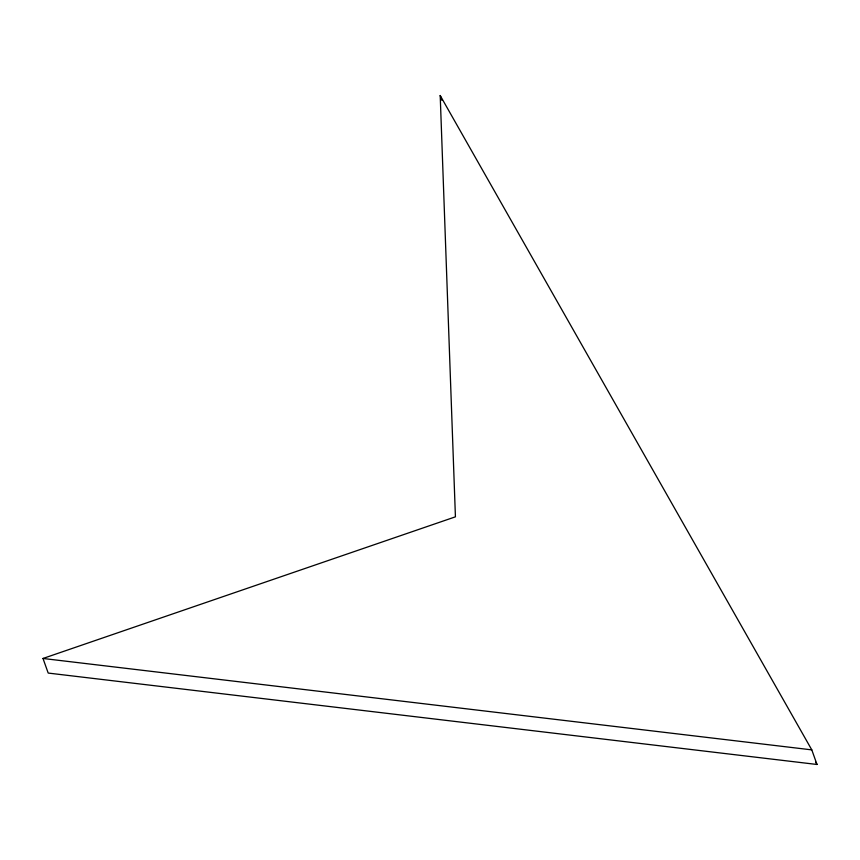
<?xml version="1.0" encoding="UTF-8"?>
<svg xmlns="http://www.w3.org/2000/svg" width="860" height="860" viewBox="0 0 860 860"><rect width="100%" height="100%" fill="white"/><g stroke="black" fill="none" stroke-linecap="round" stroke-linejoin="round"><path stroke-width="1.29" d="M43 658.47L455.424 516.828L440.202 95.524L811.797 749.877L817 764.475L48.203 673.068L43 658.47L811.797 749.877M815.678 762.143L817 764.475M440.202 95.524L441.933 100.383"/></g></svg>
